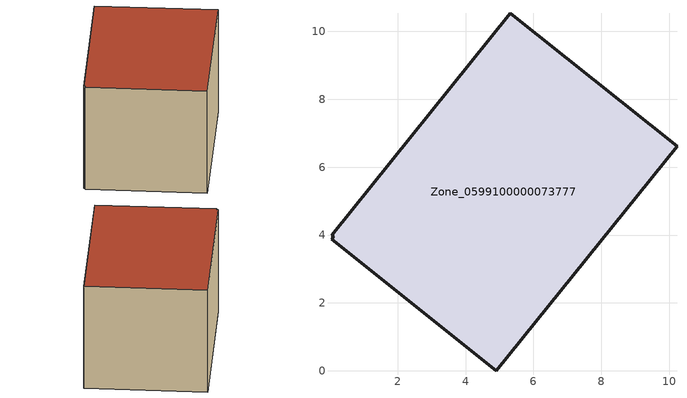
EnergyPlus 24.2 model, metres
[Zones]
Zone_0599100000073777
 floor ground (C_G): 0.11,3.96 0.06,4 5.31,10.54 10.23,6.62 4.91,0 0.05,3.88 z0.51
 wall outside (C_F): 4.91,0 10.23,6.62 5.31,10.54 0.06,4 0.11,3.96 0.05,3.88 4.91,0 z0.51:6.43
 roof outside (C_R): 0.11,3.96 0.05,3.88 4.91,0 10.23,6.62 5.31,10.54 0.06,4 z6.43
[BUILDING]
Pand.0599100000073777: North Axis=0; Terrain=City; Loads Convergence Tolerance Value=0.04; Temperature Convergence Tolerance Value=0.4; Solar Distribution=FullExterior; Maximum Number of Warmup Days=25; Minimum Number of Warmup Days=1
[Site:Location]
Rotterdam.The.Hague.AP_ZH_NLD Design_Conditions: Latitude=51.96; Longitude=4.45; Time Zone=1; Elevation=-4.5
[SITE:GROUNDTEMPERATURE:BUILDINGSURFACE]
18, 18, 18, 18, 18, 18, 18, 18, 18, 18, 18, 18
[MATERIAL] Thermal Absorptance=0.9; Solar Absorptance=0.7; Visible Absorptance=0.7
Name | Roughness | Thickness | Conductivity | Density | Specific Heat
G.TC.1946-1964 | MediumSmooth | 0.15 | 1 | 540 | 1210
F.TC.1946-1964 | Rough | 0.3 | 0.857143 | 1920 | 840
R.TC.1946-1964 | MediumRough | 0.2 | 0.235294 | 1500 | 1000
[CONSTRUCTION]
C_G: G.TC.1946-1964
C_F: F.TC.1946-1964
C_R: R.TC.1946-1964
[ZONE]
Zone_0599100000073777: Type=1; Multiplier=1; Ceiling Height=Autocalculate; Volume=Autocalculate; Floor Area=autocalculate; Part of Total Floor Area=Yes
[ZONEINFILTRATION:DESIGNFLOWRATE]
Infil_Zone_0599100000073777: Zone or ZoneList or Space or SpaceList=Zone_0599100000073777; Schedule=AlwaysOn; Design Flow Rate Calculation Method=Flow/Area; Flow Rate per Floor Area=0.003; Constant Term Coefficient=1; Temperature Term Coefficient=0; Velocity Term Coefficient=0; Velocity Squared Term Coefficient=0
[HVACTEMPLATE:ZONE:IDEALLOADSAIRSYSTEM]
Zone_0599100000073777: Maximum Heating Supply Air Temperature=50; Minimum Cooling Supply Air Temperature=13; Maximum Heating Supply Air Humidity Ratio=0.0156; Minimum Cooling Supply Air Humidity Ratio=0.0077; Heating Limit=NoLimit; Cooling Limit=NoLimit; Dehumidification Control Type=ConstantSensibleHeatRatio; Cooling Sensible Heat Ratio=0.7; Dehumidification Setpoint=60; Humidification Control Type=None; Humidification Setpoint=30; Outdoor Air Method=None; Outdoor Air Flow Rate per Person=0.00944; Outdoor Air Flow Rate per Zone Floor Area=0; Outdoor Air Flow Rate per Zone=0; Demand Controlled Ventilation Type=None; Outdoor Air Economizer Type=NoEconomizer; Heat Recovery Type=None; Sensible Heat Recovery Effectiveness=0.7; Latent Heat Recovery Effectiveness=0.65
[ZONECONTROL:THERMOSTAT]
ThermostatControl_Zone_0599100000073777: Zone or ZoneList=Zone_0599100000073777; Control Type Schedule=DualSetpointControlType; Control 1=Thermostat_Zone_0599100000073777; Temperature Difference Between Cutout And Setpoint=0
[THERMOSTATSETPOINT:DUALSETPOINT]
Thermostat_Zone_0599100000073777: Heating Setpoint Temperature Schedule=HeatingSetpoint_Zone_0599100000073777; Cooling Setpoint Temperature Schedule=CoolingSetpoint_Zone_0599100000073777
[SCHEDULE:COMPACT]
HeatingSetpoint_Zone_0599100000073777: Through: 12/31, For: AllDays, Until: 24:00, 21
CoolingSetpoint_Zone_0599100000073777: Through: 12/31, For: AllDays, Until: 24:00, 24
DualSetpointControlType: Through: 12/31, For: AllDays, Until: 24:00, 4
AlwaysOn: Through: 12/31, For: AllDays, Until: 24:00, 1
